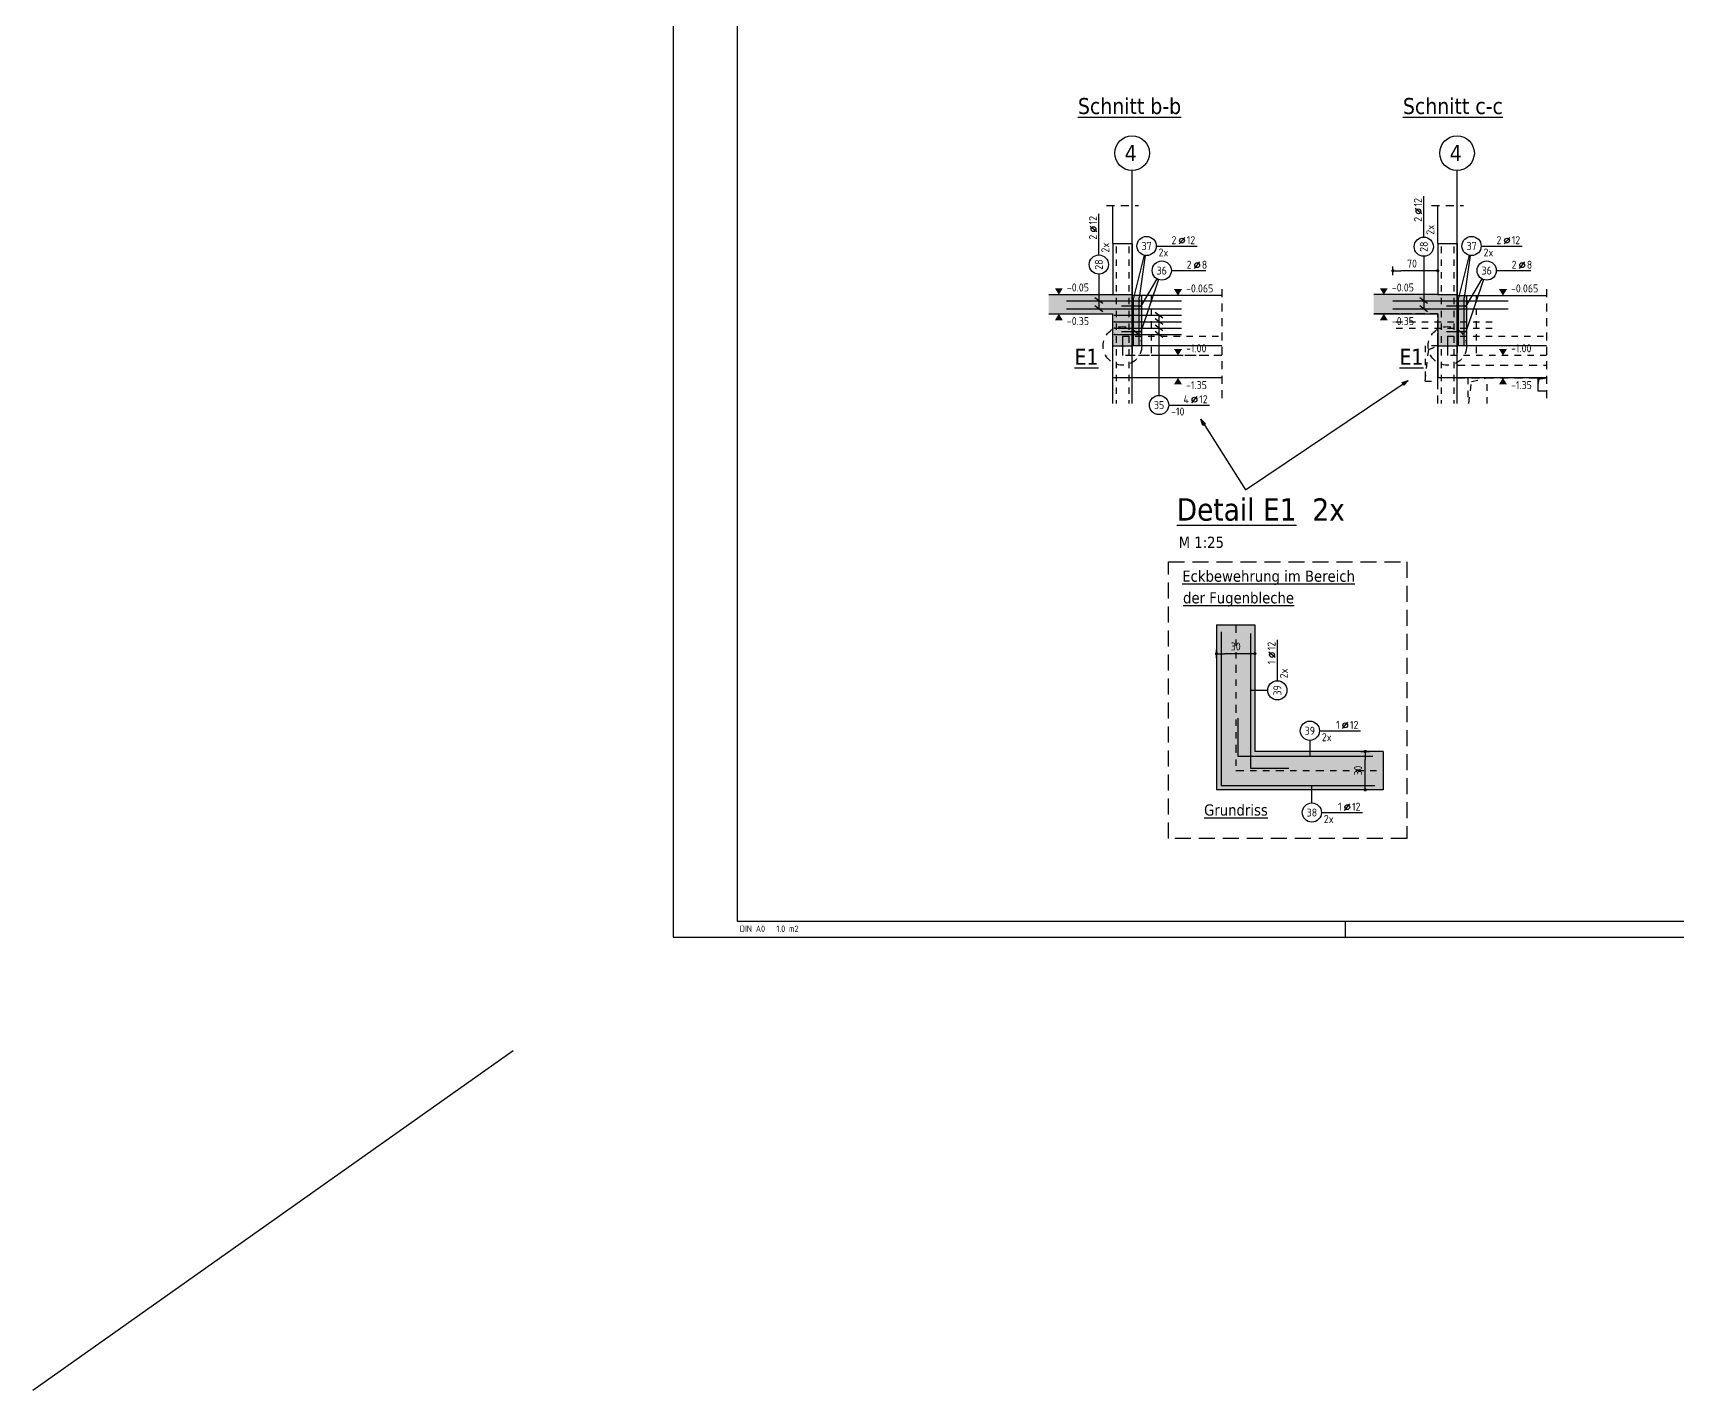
# Model space of a CAD drawing. Extents: x -10 to 81.1, y -14.9 to 49.1.
# Drawn here: x -10 to 15.68, y -7.07 to 14.12 of the extents above; entities that cross this region are included whole.
import ezdxf
from ezdxf.enums import TextEntityAlignment as Align

# ---------------------------------------------------------------- set-up
doc = ezdxf.new("R2010")
doc.units = 0
doc.header["$LTSCALE"] = 0.5
for name, pattern in [('AUSGEZOGEN', [1000.01, 1000, 0.01]), ('DOT', [0.175, 0.05, -0.125]), ('GETRENNT2', [0.625, 0.25, -0.125, 0, -0.125, 0, -0.125]), ('HIDDEN', [0.375, 0.25, -0.125]), ('HIDDEN2', [0.187, 0.125, -0.062]), ('HIDDEN4', [0.12, 0.02, -0.1]), ('STRICHLINIE', [0.75, 0.5, -0.25]), ('VERDECKT', [0.375, 0.25, -0.125])]:
    doc.linetypes.add(name, pattern=pattern)
for name, color, linetype in [('ACHSEN', 7, 'Continuous'), ('AFB', 7, 'Continuous'), ('AFU', 7, 'Continuous'), ('BETON', 7, 'Continuous'), ('DETAIL', 7, 'Continuous'), ('DRUEBER', 7, 'Continuous'), ('Fugenband', 7, 'Continuous'), ('grau_dunkel', 7, 'Continuous'), ('grau_hell', 7, 'Continuous'), ('grau_mittel', 7, 'Continuous'), ('HILFE', 7, 'Continuous'), ('koten', 7, 'Continuous'), ('MASSE', 7, 'Continuous'), ('OBJEKT', 7, 'Continuous'), ('RAHMEN', 7, 'Continuous'), ('RND', 7, 'Continuous'), ('SCHATTEN', 7, 'Continuous'), ('SFP_Achsen', 7, 'Continuous'), ('TEXT', 7, 'Continuous'), ('VERDECKT', 7, 'Continuous'), ('WBZ', 7, 'Continuous')]:
    doc.layers.add(name, color=color, linetype=linetype)
doc.layers.add('NOPLOT', color=7, linetype='Continuous', plot=False)
doc.styles.add('helv', font='tahoma.ttf')
doc.styles.add('txt', font='isocp.shx')
doc.linetypes.add('AFU_50K', pattern='A,0.15,["/",Standard,S=0.2,R=0,X=-0.01,Y=-0.1],0.07,["/",Standard,S=0.2,R=0,X=-0.01,Y=-0.1],0.15', length=0.37)
doc.linetypes.add('AFU_50L', pattern='A,0.75,["/",Standard,S=0.2,R=0,X=-0.01,Y=-0.1],0.07,["/",Standard,S=0.2,R=0,X=-0.01,Y=-0.1],0.75', length=1.57)
doc.linetypes.add('AFU_50M', pattern='A,0.45,["/",Standard,S=0.2,R=0,X=-0.01,Y=-0.1],0.07,["/",Standard,S=0.2,R=0,X=-0.01,Y=-0.1],0.45', length=0.97)
doc.dimstyles.new('DOT_I', dxfattribs={"dimscale": 0.5, "dimtxt": 0.25, "dimasz": 0.25, "dimexe": 0.1, "dimexo": 0.3, "dimgap": 0.1, "dimtad": 1, "dimdec": 3, "dimzin": 3, "dimtxsty": 'txt', "dimblk": 'DOT', "dimblk1": 'DOT', "dimblk2": 'DOT', "dimsah": 1, "dimcen": 0.1, "dimse1": 1, "dimse2": 1, "dimazin": 0, "dimtfac": 1, "dimtdec": 4, "dimtix": 1, "dimtmove": 2, "dimatfit": 3, "dimfxl": 0, "dimtvp": 1, "dimtolj": 1, "dimtzin": 0, "dimarcsym": 0})

# ---------------------------------------------------------------- blocks, each defined once
blk = doc.blocks.new('DINA0')
at = {"layer": 'NOPLOT', "color": 191, "linetype": 'AUSGEZOGEN'}
blk.add_line((-20, -14.146), (-5, -3.537), dxfattribs=at)
at = {"layer": 'RAHMEN'}
for p, q in [((0, 84.1), (0, 0)), ((0, 0), (118.9, 0))]:
    blk.add_line(p, q, dxfattribs=at)
at = {"layer": 'RAHMEN', "color": 5}
for p, q in [((2, 83.6), (2, 0.5)), ((2, 0.5), (118.4, 0.5))]:
    blk.add_line(p, q, dxfattribs=at)
at = {"layer": 'RAHMEN', "color": 7}
blk.add_line((21, 0), (21, 0.5), dxfattribs=at)
at = {"layer": 'RAHMEN', "color": 7, "style": 'txt'}
blk.add_text('DIN A0   1.0 m2', height=0.2, dxfattribs=at).set_placement((2.083, 0.164))
blk = doc.blocks.new('okrd_o')
at = {"layer": 'koten', "color": 7, "linetype": 'Continuous'}
blk.add_solid([(-0.125, 0.202), (0.125, 0.202), (0, 0)], dxfattribs=at)
at = {"layer": 'koten', "style": 'txt'}
blk.add_attdef('OKRD', (0.25, 0.1), '', height=0.25, dxfattribs=at)
blk = doc.blocks.new('okrd_u')
at = {"layer": 'koten', "color": 7, "linetype": 'Continuous'}
blk.add_solid([(-0.125, -0.202), (0.125, -0.202), (0, 0)], dxfattribs=at)
at = {"layer": 'koten', "style": 'txt'}
blk.add_attdef('OKRD', (0.25, -0.35), '', height=0.25, dxfattribs=at)
blk = doc.blocks.new('RND_LEI')
at = {"layer": 'RND', "color": 7, "linetype": 'Continuous'}
blk.add_line((1.022, 0.066), (1.19, 0.27), dxfattribs=at)
for centre, radius in [((0, 0), 0.3), ((1.106, 0.168), 0.075)]:
    blk.add_circle(centre, radius, dxfattribs=at)
at = {"layer": 'RND', "color": 7, "linetype": 'Continuous', "style": 'txt'}
blk.add_attdef('POSL', text='', height=0.25, dxfattribs=at).set_placement((0, 0), align=Align.MIDDLE)
blk.add_attdef('ANZ', text='', height=0.25, dxfattribs=at).set_placement((0.931, 0.057), align=Align.RIGHT)
for tag, p in [('DUM', (1.253, 0.057)), ('ABSTD', (1.674, 0.057)), ('POSTXT', (0.374, -0.327))]:
    blk.add_attdef(tag, p, '', height=0.25, dxfattribs=at)
blk = doc.blocks.new('lei_gre')
at = {"layer": 'RND', "color": 7, "linetype": 'Continuous'}
for p, q in [((-0.09, -0.12), (0.09, 0.12)), ((0, 0.15), (0, -0.15))]:
    blk.add_line(p, q, dxfattribs=at)
blk = doc.blocks.new('DOT')
at = {"layer": 'MASSE', "color": 7, "linetype": 'Continuous'}
for p, q in [((0, 0), (-1, 0)), ((0, 0.54), (0, -0.54))]:
    blk.add_line(p, q, dxfattribs=at)
at = {"layer": 'MASSE', "color": 7, "linetype": 'Continuous', "const_width": 0.2}
blk.add_lwpolyline([(-0.1, 0, 1), (0.1, 0, 1)], format="xyb", close=True, dxfattribs=at)
blk = doc.blocks.new('*D42')
at = {"layer": 'Defpoints', "color": 0, "linetype": 'AUSGEZOGEN', "transparency": 16777216}
for p in [(11.243, 10.407), (11.243, 10.407), (11.943, 10.407)]:
    blk.add_point(p, dxfattribs=at)
at = {"layer": 'MASSE', "color": 0, "linetype": 'AUSGEZOGEN', "lineweight": -2, "transparency": 16777216}
blk.add_line((11.818, 10.407), (11.368, 10.407), dxfattribs=at)
at = {"layer": 'MASSE', "color": 0, "linetype": 'AUSGEZOGEN', "lineweight": -2, "transparency": 16777216, "xscale": 0.125, "yscale": 0.125, "zscale": 0.125, "rotation": 180}
blk.add_blockref('DOT', (11.243, 10.407), dxfattribs=at)
at = {"layer": 'MASSE', "color": 0, "linetype": 'AUSGEZOGEN', "lineweight": -2, "transparency": 16777216, "xscale": 0.125, "yscale": 0.125, "zscale": 0.125}
blk.add_blockref('DOT', (11.943, 10.407), dxfattribs=at)
at = {"layer": 'MASSE', "color": 0, "linetype": 'AUSGEZOGEN', "transparency": 16777216, "insert": (11.54, 10.52), "char_height": 0.125, "attachment_point": 5, "style": 'txt'}
blk.add_mtext('\\A1;70', dxfattribs=at)
blk = doc.blocks.new('*D43')
at = {"layer": 'Defpoints', "color": 0, "linetype": 'AUSGEZOGEN', "transparency": 16777216}
for p in [(10.81, 2.9), (10.81, 2.9), (10.81, 2.3)]:
    blk.add_point(p, dxfattribs=at)
at = {"layer": 'MASSE', "color": 0, "linetype": 'AUSGEZOGEN', "lineweight": -2, "transparency": 16777216}
blk.add_line((10.81, 2.425), (10.81, 2.775), dxfattribs=at)
at = {"layer": 'MASSE', "color": 0, "linetype": 'AUSGEZOGEN', "lineweight": -2, "transparency": 16777216, "xscale": 0.125, "yscale": 0.125, "zscale": 0.125}
for p, rotation in [((10.81, 2.9), 90), ((10.81, 2.3), 270)]:
    blk.add_blockref('DOT', p, dxfattribs=dict(at, rotation=rotation))
at = {"layer": 'MASSE', "color": 0, "linetype": 'AUSGEZOGEN', "transparency": 16777216, "insert": (10.697, 2.6), "char_height": 0.125, "attachment_point": 5, "rotation": 90, "style": 'txt'}
blk.add_mtext('\\A1;30', dxfattribs=at)
blk = doc.blocks.new('*D44')
at = {"layer": 'Defpoints', "color": 0, "linetype": 'AUSGEZOGEN', "transparency": 16777216}
for p in [(8.487, 4.427), (8.487, 4.427), (9.087, 4.427)]:
    blk.add_point(p, dxfattribs=at)
at = {"layer": 'MASSE', "color": 0, "linetype": 'AUSGEZOGEN', "lineweight": -2, "transparency": 16777216}
blk.add_line((8.962, 4.427), (8.612, 4.427), dxfattribs=at)
at = {"layer": 'MASSE', "color": 0, "linetype": 'AUSGEZOGEN', "lineweight": -2, "transparency": 16777216, "xscale": 0.125, "yscale": 0.125, "zscale": 0.125, "rotation": 180}
blk.add_blockref('DOT', (8.487, 4.427), dxfattribs=at)
at = {"layer": 'MASSE', "color": 0, "linetype": 'AUSGEZOGEN', "lineweight": -2, "transparency": 16777216, "xscale": 0.125, "yscale": 0.125, "zscale": 0.125}
blk.add_blockref('DOT', (9.087, 4.427), dxfattribs=at)
at = {"layer": 'MASSE', "color": 0, "linetype": 'AUSGEZOGEN', "transparency": 16777216, "insert": (8.787, 4.539), "char_height": 0.125, "attachment_point": 5, "style": 'txt'}
blk.add_mtext('\\A1;30', dxfattribs=at)
blk = doc.blocks.new('Pfeillinie')
at = {"layer": 'TEXT', "linetype": 'Continuous'}
blk.add_hatch(color=7, dxfattribs=at).paths.add_polyline_path([(0, 0), (-0.8, 0.2), (-0.8, 0), (-0.8, -0.2)])
at = {"layer": 'TEXT', "color": 7, "linetype": 'Continuous'}
for p, q in [((-0.8, 0), (-0.8, 0.2)), ((-0.8, 0.2), (0, 0)), ((-0.8, 0), (-0.8, -0.2)), ((-0.8, -0.2), (0, 0))]:
    blk.add_line(p, q, dxfattribs=at)

msp = doc.modelspace()

# ---------------------------------------------------------------- hatches: boundary and pattern name
at = {"layer": 'grau_dunkel'}
for points in [[(6.8676, 9.7337), (6.8676, 9.2337), (7.1676, 9.2337), (7.1676, 10.0287), (7.1676, 10.0337), (6.8676, 10.0337), (5.8676, 10.0337), (5.8676, 9.7337)], [(11.9434, 9.7337), (11.9434, 9.2337), (12.2434, 9.2337), (12.2434, 10.0287), (12.2434, 10.0337), (11.9434, 10.0337), (10.9434, 10.0337), (10.9434, 9.7337)]]:
    msp.add_hatch(color=21, dxfattribs=at).paths.add_polyline_path(points)
at = {"layer": 'grau_hell'}
msp.add_hatch(color=9, dxfattribs=at).paths.add_polyline_path([(7.1676, 9.2337), (7.1676, 9.2337), (7.3176, 9.2337), (7.3176, 10.0187), (7.1676, 10.0187)])
h = msp.add_hatch(color=9, dxfattribs=at)
edge = h.paths.add_edge_path()
edge.add_line((12.2434, 9.2337), (12.3934, 9.2337))
edge.add_line((12.3934, 9.2337), (12.3934, 10.0187))
edge.add_line((12.3934, 10.0187), (12.2434, 10.0187))
edge.add_line((12.2434, 10.0187), (12.2434, 9.2337))
at = {"layer": 'grau_mittel'}
msp.add_hatch(color=61, dxfattribs=at).paths.add_polyline_path([(9.0872, 2.9005), (9.0872, 4.8762), (8.4872, 4.8762), (8.4872, 2.3005), (11.0907, 2.3005), (11.0907, 2.9005)])

# ---------------------------------------------------------------- linework, layer by layer
at = {"layer": 'ACHSEN', "color": 140, "linetype": 'AUSGEZOGEN'}
for p, q in [((7.1676, 8.3337), (7.1676, 11.9736)), ((12.2434, 8.3337), (12.2434, 11.9736))]:
    msp.add_line(p, q, dxfattribs=at)
at = {"layer": 'AFB', "color": 1, "linetype": 'AUSGEZOGEN'}
for p, q in [((7.0176, 9.3837), (7.0176, 9.0837)), ((12.0934, 9.3837), (12.0934, 9.0837))]:
    msp.add_line(p, q, dxfattribs=at)
at = {"layer": 'AFU', "color": 8, "linetype": 'AFU_50K'}
for p, q in [((6.8676, 10.0337), (7.1676, 10.0337)), ((11.9434, 10.0337), (12.2434, 10.0337)), ((11.9434, 9.2337), (11.9434, 8.7337))]:
    msp.add_line(p, q, dxfattribs=at)
at = {"layer": 'AFU', "color": 8, "linetype": 'AFU_50L'}
for p, q in [((7.3176, 10.0187), (7.3176, 9.2337)), ((12.3934, 10.0187), (12.3934, 9.2337)), ((10.9434, 9.7337), (11.9434, 9.7337)), ((11.9434, 9.7337), (11.9434, 9.2337)), ((8.5676, 9.2337), (7.1676, 9.2337)), ((13.6434, 9.2337), (12.2434, 9.2337)), ((8.5676, 8.7337), (6.8676, 8.7337)), ((13.5034, 8.7337), (11.9434, 8.7337))]:
    msp.add_line(p, q, dxfattribs=at)
at = {"layer": 'AFU', "color": 8, "linetype": 'AFU_50M'}
for p, q in [((6.8676, 9.2337), (7.1676, 9.2337)), ((11.9434, 9.2337), (12.2434, 9.2337))]:
    msp.add_line(p, q, dxfattribs=at)
at = {"layer": 'BETON', "color": 6, "linetype": 'AUSGEZOGEN'}
for p, q in [((6.8676, 10.8337), (6.8676, 10.0337)), ((6.8676, 10.8337), (7.1676, 10.8337)), ((7.1676, 10.8337), (7.1676, 10.0187)), ((11.9434, 10.8337), (11.9434, 10.0337)), ((11.9434, 10.8337), (12.2434, 10.8337)), ((12.2434, 10.8337), (12.2434, 10.0187)), ((5.8676, 10.0337), (6.8676, 10.0337)), ((8.5676, 10.0187), (7.1676, 10.0187)), ((11.9434, 10.0337), (10.9434, 10.0337)), ((12.2434, 10.0187), (13.6434, 10.0187)), ((5.8676, 9.7337), (6.8676, 9.7337)), ((6.8676, 8.3337), (6.8676, 9.7337)), ((8.4872, 4.8762), (8.4872, 2.3005)), ((9.0872, 4.8762), (9.0872, 2.9005)), ((11.0907, 2.9005), (9.0872, 2.9005)), ((11.0907, 2.3005), (8.4872, 2.3005))]:
    msp.add_line(p, q, dxfattribs=at)
msp.add_lwpolyline([(13.6434, 8.7337), (13.5034, 8.7337), (13.5034, 8.5337), (13.6434, 8.5337)], dxfattribs=at)
at = {"layer": 'DETAIL', "color": 102, "linetype": 'STRICHLINIE'}
msp.add_lwpolyline([(7.7357, 1.541), (7.7357, 5.8599), (11.4612, 5.8599), (11.4612, 1.541)], close=True, dxfattribs=at)
at = {"layer": 'DETAIL', "color": 102, "linetype": 'VERDECKT'}
for centre in [(7.0176, 9.2337), (12.0934, 9.2337)]:
    msp.add_circle(centre, 0.3012, dxfattribs=at)
at = {"layer": 'DRUEBER', "color": 7, "linetype": 'DOT'}
for p, q in [((7.1676, 8.3337), (7.1676, 10.0187)), ((12.2434, 10.0187), (12.2434, 9.0837)), ((11.9434, 9.7337), (10.9434, 9.7337)), ((11.9434, 8.7337), (11.9434, 9.7337)), ((13.6434, 9.0837), (12.2434, 9.0837)), ((13.5034, 8.7337), (11.9434, 8.7337))]:
    msp.add_line(p, q, dxfattribs=at)
at = {"layer": 'Fugenband', "color": 102, "linetype": 'HIDDEN4'}
for p, q in [((7.1676, 10.0187), (7.1676, 9.0837)), ((7.4676, 10.0187), (7.4676, 9.0837)), ((12.2434, 10.0187), (12.2434, 9.0837)), ((12.5434, 10.0187), (12.5434, 9.0837)), ((7.0176, 9.3837), (8.5676, 9.3837)), ((12.0934, 9.3837), (13.6434, 9.3837)), ((8.5676, 9.0837), (7.0176, 9.0837)), ((13.6434, 9.0837), (12.0934, 9.0837))]:
    msp.add_line(p, q, dxfattribs=at)
at = {"layer": 'Fugenband', "color": 7, "linetype": 'GETRENNT2'}
for p, q in [((8.7872, 4.8762), (8.7872, 2.6005)), ((8.7872, 2.6005), (11.0907, 2.6005))]:
    msp.add_line(p, q, dxfattribs=at)
at = {"layer": 'HILFE', "color": 102, "linetype": 'HIDDEN'}
for p, q in [((6.7676, 11.4236), (7.2676, 11.4236)), ((11.8434, 11.4236), (12.3434, 11.4236)), ((8.5676, 10.1187), (8.5676, 8.3337)), ((13.6434, 10.1187), (13.6434, 8.3337))]:
    msp.add_line(p, q, dxfattribs=at)
at = {"layer": 'NOPLOT', "color": 191, "linetype": 'AUSGEZOGEN'}
for p, q in [((8.4872, 4.8762), (9.0872, 4.8762)), ((11.0907, 2.9005), (11.0907, 2.3005))]:
    msp.add_line(p, q, dxfattribs=at)
at = {"layer": 'OBJEKT', "color": 7, "linetype": 'AUSGEZOGEN'}
for p, q in [((6.8676, 10.8337), (6.8676, 11.4236)), ((7.1676, 10.8337), (7.1676, 11.4236)), ((11.9434, 10.8337), (11.9434, 11.4236)), ((12.2434, 10.8337), (12.2434, 11.4236))]:
    msp.add_line(p, q, dxfattribs=at)
at = {"layer": 'RND', "color": 7, "linetype": 'AUSGEZOGEN'}
for p, q in [((11.7246, 10.9326), (11.7246, 11.5726)), ((6.6489, 10.6536), (6.6489, 11.2936)), ((7.5448, 10.7936), (8.1848, 10.7936)), ((12.6206, 10.7936), (13.2606, 10.7936)), ((7.7815, 10.41), (8.3215, 10.41)), ((12.8572, 10.41), (13.3972, 10.41)), ((7.7397, 8.3097), (8.3797, 8.3097)), ((9.4371, 4.0046), (9.4371, 4.6446)), ((10.0947, 3.2238), (10.7347, 3.2238)), ((10.1263, 1.9466), (10.7663, 1.9466))]:
    msp.add_line(p, q, dxfattribs=at)
at = {"layer": 'RND', "color": 102, "linetype": 'AUSGEZOGEN'}
for p, q in [((7.3584, 10.648), (7.1921, 9.9837)), ((7.3737, 10.6451), (7.2795, 9.9837)), ((11.7246, 10.6326), (11.7246, 9.8119)), ((12.4342, 10.648), (12.2679, 9.9837)), ((12.4494, 10.6451), (12.3552, 9.9837)), ((6.6489, 10.3536), (6.6489, 9.8119)), ((7.5551, 10.2809), (7.3026, 9.8542)), ((12.6309, 10.2809), (12.3784, 9.8542)), ((7.5827, 10.2681), (7.3026, 9.4542)), ((12.6584, 10.2681), (12.3784, 9.4542)), ((7.5897, 8.4597), (7.5897, 9.7119)), ((9.2871, 3.8546), (9.0188, 3.8546)), ((9.9447, 3.0738), (9.9447, 2.82)), ((9.9763, 2.0966), (9.9763, 2.3692))]:
    msp.add_line(p, q, dxfattribs=at)
at = {"layer": 'RND', "color": 1, "linetype": 'HIDDEN2'}
for points in [[(6.9193, 10.7837), (6.9193, 8.3337)], [(7.116, 10.7837), (7.116, 8.3337)], [(11.9951, 10.7837), (11.9951, 8.3337)], [(12.1917, 10.7837), (12.1917, 8.3337)], [(11.2934, 9.6119), (12.8834, 9.6119)], [(11.2934, 9.5119), (12.8834, 9.5119)]]:
    msp.add_lwpolyline(points, dxfattribs=at)
at = {"layer": 'RND', "color": 1, "linetype": 'AUSGEZOGEN'}
for points in [[(6.1426, 9.9392), (7.9426, 9.9392)], [(6.1426, 9.8119), (7.9426, 9.8119)], [(7.3026, 9.8542), (7.0026, 9.8542)], [(7.1921, 9.2337), (7.1921, 9.9837)], [(7.2795, 9.2337), (7.2795, 9.9837)], [(11.2434, 9.9392), (13.0434, 9.9392)], [(11.2434, 9.8119), (13.0434, 9.8119)], [(12.3784, 9.8542), (12.0784, 9.8542)], [(12.2679, 9.2337), (12.2679, 9.9837)], [(12.3552, 9.2337), (12.3552, 9.9837)], [(6.8926, 9.7119), (7.9426, 9.7119)], [(6.8926, 9.6119), (7.9426, 9.6119)], [(6.8926, 9.5119), (7.9426, 9.5119)], [(6.8926, 9.4119), (7.9426, 9.4119)], [(7.3026, 9.4542), (7.0026, 9.4542)], [(12.3784, 9.4542), (12.0784, 9.4542)], [(8.5572, 4.7705), (8.5572, 2.3705), (10.9572, 2.3705)], [(9.0188, 4.7405), (9.0188, 2.6405), (9.6188, 2.6405)], [(10.9272, 2.82), (8.8272, 2.82), (8.8272, 3.42)]]:
    msp.add_lwpolyline(points, dxfattribs=at)
at = {"layer": 'RND', "color": 7, "linetype": 'AUSGEZOGEN', "const_width": 0.0125}
for points in [[(7.3089, 9.8542, 1), (7.2964, 9.8542, 1)], [(12.3847, 9.8542, 1), (12.3722, 9.8542, 1)], [(6.8864, 9.7119, 1), (6.8989, 9.7119, 1)], [(6.8864, 9.6119, 1), (6.8989, 9.6119, 1)], [(6.8864, 9.5119, 1), (6.8989, 9.5119, 1)], [(6.8864, 9.4119, 1), (6.8989, 9.4119, 1)], [(7.3089, 9.4542, 1), (7.2964, 9.4542, 1)], [(12.3847, 9.4542, 1), (12.3722, 9.4542, 1)]]:
    msp.add_lwpolyline(points, format="xyb", close=True, dxfattribs=at)
at = {"layer": 'RND', "color": 102, "linetype": 'AUSGEZOGEN'}
msp.add_lwpolyline([(8.2417, 8.09), (8.9402, 6.9883), (11.4815, 8.6956)], dxfattribs=at)
at = {"layer": 'SCHATTEN', "color": 1, "linetype": 'AUSGEZOGEN'}
msp.add_lwpolyline([(13.5034, 8.5337, 0, 0.0326, 0), (13.5197, 8.7324, 0, 0, 0), (13.5047, 8.7175, 0.0326, 0.00985, 0), (13.6434, 8.7288, 0, 0, 0)], format="xyseb", dxfattribs=at)
at = {"layer": 'SFP_Achsen', "color": 7, "linetype": 'AUSGEZOGEN'}
for centre in [(7.1676, 12.2441), (12.2434, 12.2441)]:
    msp.add_circle(centre, 0.2705, dxfattribs=at)
at = {"layer": 'VERDECKT', "color": 7, "linetype": 'VERDECKT'}
for p, q in [((7.1676, 9.0837), (7.1676, 10.0187)), ((12.2434, 8.9337), (12.2434, 10.0187)), ((11.9434, 9.7337), (10.9434, 9.7337)), ((11.9434, 8.3337), (11.9434, 9.7337)), ((8.5676, 9.0837), (7.1676, 9.0837)), ((7.1676, 8.3337), (7.1676, 8.7337)), ((12.2434, 8.3337), (12.2434, 8.7337))]:
    msp.add_line(p, q, dxfattribs=at)
at = {"layer": 'VERDECKT', "color": 7, "linetype": 'HIDDEN'}
for p, q in [((8.5676, 8.7337), (7.1676, 8.7337)), ((12.2434, 8.9337), (13.6434, 8.9337)), ((12.2434, 8.7337), (13.5034, 8.7337))]:
    msp.add_line(p, q, dxfattribs=at)
at = {"layer": 'WBZ', "color": 102, "linetype": 'HIDDEN2'}
for p, q in [((11.7434, 8.6837), (11.8005, 9.1753)), ((11.8005, 9.1753), (11.9434, 9.2337)), ((12.4705, 8.6753), (12.7134, 8.7337)), ((12.4263, 8.3337), (12.4705, 8.6753))]:
    msp.add_line(p, q, dxfattribs=at)
msp.add_lwpolyline([(11.7434, 8.6837), (11.9434, 8.6837), (11.9434, 9.2337), (11.7434, 9.2337)], close=True, dxfattribs=at)
msp.add_lwpolyline([(12.7134, 8.3337), (12.7134, 8.7337), (12.4134, 8.7337), (12.4134, 8.3337)], dxfattribs=at)

# ---------------------------------------------------------------- block references
at = {"xscale": 0.5, "yscale": 0.5, "zscale": 0.5}
msp.add_blockref('DINA0', (0, 0), dxfattribs=at)
at = {"layer": 'koten', "color": 7, "linetype": 'AUSGEZOGEN'}
ref = msp.add_blockref('okrd_o', (6.0245, 10.0337), dxfattribs=dict(at, xscale=0.5, yscale=0.5, zscale=0.5))
ref.add_attrib('OKRD', '-0.05', (6.1495, 10.0837), dxfattribs={"layer": '0', "color": 0, "linetype": 'ByBlock', "height": 0.125, "style": 'txt'})
ref = msp.add_blockref('okrd_o', (7.8853, 10.0187), dxfattribs=dict(at, xscale=0.5, yscale=0.5, zscale=0.5))
ref.add_attrib('OKRD', '-0.065', (8.0103, 10.0687), dxfattribs={"layer": '0', "color": 0, "linetype": 'ByBlock', "height": 0.125, "style": 'txt'})
ref = msp.add_blockref('okrd_o', (11.1002, 10.0337), dxfattribs=dict(at, xscale=0.5, yscale=0.5, zscale=0.5))
ref.add_attrib('OKRD', '-0.05', (11.2252, 10.0837), dxfattribs={"layer": '0', "color": 0, "linetype": 'ByBlock', "height": 0.125, "style": 'txt'})
ref = msp.add_blockref('okrd_o', (12.961, 10.0187), dxfattribs=dict(at, xscale=0.5, yscale=0.5, zscale=0.5))
ref.add_attrib('OKRD', '-0.065', (13.086, 10.0687), dxfattribs={"layer": '0', "color": 0, "linetype": 'ByBlock', "height": 0.125, "style": 'txt'})
ref = msp.add_blockref('okrd_u', (6.0245, 9.7337), dxfattribs=dict(at, xscale=0.5, yscale=0.5, zscale=0.5))
ref.add_attrib('OKRD', '-0.35', (6.1495, 9.5587), dxfattribs={"layer": '0', "color": 0, "linetype": 'ByBlock', "height": 0.125, "style": 'txt'})
ref = msp.add_blockref('okrd_u', (11.1002, 9.7337), dxfattribs=dict(at, xscale=0.5, yscale=0.5, zscale=0.5))
ref.add_attrib('OKRD', '-0.35', (11.2252, 9.5587), dxfattribs={"layer": '0', "color": 0, "linetype": 'ByBlock', "height": 0.125, "style": 'txt'})
ref = msp.add_blockref('okrd_o', (7.8853, 9.0837), dxfattribs=dict(at, xscale=0.5, yscale=0.5, zscale=0.5))
ref.add_attrib('OKRD', '-1.00', (8.0103, 9.1337), dxfattribs={"layer": '0', "color": 0, "linetype": 'ByBlock', "height": 0.125, "style": 'txt'})
ref = msp.add_blockref('okrd_o', (12.961, 9.0837), dxfattribs=dict(at, xscale=0.5, yscale=0.5, zscale=0.5))
ref.add_attrib('OKRD', '-1.00', (13.086, 9.1337), dxfattribs={"layer": '0', "color": 0, "linetype": 'ByBlock', "height": 0.125, "style": 'txt'})
ref = msp.add_blockref('okrd_u', (7.8853, 8.7337), dxfattribs=dict(at, xscale=0.5, yscale=0.5, zscale=0.5))
ref.add_attrib('OKRD', '-1.35', (8.0103, 8.5587), dxfattribs={"layer": '0', "color": 0, "linetype": 'ByBlock', "height": 0.125, "style": 'txt'})
ref = msp.add_blockref('okrd_u', (12.961, 8.7337), dxfattribs=dict(at, xscale=0.5, yscale=0.5, zscale=0.5))
ref.add_attrib('OKRD', '-1.35', (13.086, 8.5587), dxfattribs={"layer": '0', "color": 0, "linetype": 'ByBlock', "height": 0.125, "style": 'txt'})
at = {"layer": 'RND', "color": 7, "linetype": 'AUSGEZOGEN', "xscale": 0.5, "yscale": 0.5, "zscale": 0.5, "rotation": 90}
for p, values in [((11.7246, 10.7826), {'POSL': '28', 'DUM': '12', 'ANZ': '2', 'POSTXT': '2x'}), ((6.6489, 10.5036), {'POSL': '28', 'DUM': '12', 'ANZ': '2', 'POSTXT': '2x'}), ((9.4371, 3.8546), {'POSL': '39', 'DUM': '12', 'ANZ': '1', 'POSTXT': '2x'})]:
    msp.add_blockref('RND_LEI', p, dxfattribs=at).add_auto_attribs(values)
at = {"layer": 'RND', "color": 7, "linetype": 'AUSGEZOGEN', "xscale": 0.5, "yscale": 0.5, "zscale": 0.5}
for p, values in [((7.3948, 10.7936), {'POSL': '37', 'DUM': '12', 'ANZ': '2', 'POSTXT': '2x'}), ((12.4706, 10.7936), {'POSL': '37', 'DUM': '12', 'ANZ': '2', 'POSTXT': '2x'}), ((7.6315, 10.41), {'POSL': '36', 'DUM': '8', 'ANZ': '2'}), ((12.7072, 10.41), {'POSL': '36', 'DUM': '8', 'ANZ': '2'}), ((7.5897, 8.3097), {'POSL': '35', 'DUM': '12', 'ANZ': '4', 'POSTXT': '-10'}), ((9.9447, 3.2238), {'POSL': '39', 'DUM': '12', 'ANZ': '1', 'POSTXT': '2x'}), ((9.9763, 1.9466), {'POSL': '38', 'DUM': '12', 'ANZ': '1', 'POSTXT': '2x'})]:
    msp.add_blockref('RND_LEI', p, dxfattribs=at).add_auto_attribs(values)
for p, rotation in [((6.6489, 9.9392), 90), ((6.6489, 9.8119), 90), ((11.7246, 9.9392), 90), ((11.7246, 9.8119), 90), ((7.5897, 9.7119), 90), ((7.5897, 9.6119), 90), ((7.5897, 9.5119), 89.99999999999325), ((7.5897, 9.4119), 90.00000000000352)]:
    msp.add_blockref('lei_gre', p, dxfattribs=dict(at, rotation=rotation))
at = {"layer": 'RND', "color": 102, "linetype": 'AUSGEZOGEN', "xscale": 0.125, "yscale": 0.125, "zscale": 0.125}
for p, rotation in [((11.4815, 8.6956), 34.25376280270883), ((8.2417, 8.09), 122.371503341007)]:
    msp.add_blockref('Pfeillinie', p, dxfattribs=dict(at, rotation=rotation))

# ---------------------------------------------------------------- texts
at = {"layer": 'SFP_Achsen', "color": 6, "linetype": 'AUSGEZOGEN', "style": 'helv'}
for p in [(7.0536, 12.1197), (12.1294, 12.1197)]:
    msp.add_text('4', height=0.25, dxfattribs=at).set_placement(p)
at = {"layer": 'TEXT', "color": 6, "linetype": 'AUSGEZOGEN', "style": 'helv'}
for s, p in [('%%USchnitt b-b', (6.3228, 12.8546)), ('%%USchnitt c-c', (11.3986, 12.8546)), ('%%UE1', (6.2689, 8.9385)), ('%%UE1', (11.3447, 8.9385))]:
    msp.add_text(s, height=0.25, dxfattribs=at).set_placement(p)
at = {"layer": 'TEXT', "color": 5, "linetype": 'AUSGEZOGEN', "style": 'helv'}
for s, p in [('%%UDetail E1%%U ', (7.8659, 6.5049)), ('2x', (9.9837, 6.5028))]:
    msp.add_text(s, height=0.35, dxfattribs=at).set_placement(p)
at = {"layer": 'TEXT', "color": 1, "linetype": 'AUSGEZOGEN', "style": 'helv'}
for s, p in [('M 1:25', (7.8957, 6.0792)), ('%%uEckbewehrung im Bereich', (7.952, 5.5504)), ('%%Uder Fugenbleche%%U  ', (7.9642, 5.2127)), ('%%UGrundriss', (8.2926, 1.8988))]:
    msp.add_text(s, height=0.175, dxfattribs=at).set_placement(p)

# ---------------------------------------------------------------- dimensions: what is measured, and where the dimension line sits
at = {"layer": 'MASSE', "color": 7, "linetype": 'AUSGEZOGEN'}
dim = msp.add_linear_dim(base=(11.2434, 10.4073), p1=(11.9434, 10.4073), p2=(11.2434, 10.4073), dimstyle='DOT_I', override={"dimdec": 0, "dimlfac": 100}, dxfattribs=at)
dim.commit()
dim.dimension.update_dxf_attribs({"geometry": '*D42', "text_midpoint": (11.5405, 10.5198), "dimtype": 160})
dim = msp.add_linear_dim(base=(8.4872, 4.4267), p1=(9.0872, 4.4267), p2=(8.4872, 4.4267), dimstyle='DOT_I', override={"dimdec": 0, "dimlfac": 50}, dxfattribs=at)
dim.commit()
dim.dimension.update_dxf_attribs({"geometry": '*D44', "text_midpoint": (8.7872, 4.5392)})
dim = msp.add_linear_dim(base=(10.8099, 2.9005), p1=(10.8099, 2.3005), p2=(10.8099, 2.9005), angle=90, dimstyle='DOT_I', override={"dimdec": 0, "dimlfac": 50}, dxfattribs=at)
dim.commit()
dim.dimension.update_dxf_attribs({"geometry": '*D43', "text_midpoint": (10.6974, 2.6005)})

doc.saveas('drawing.dxf')
